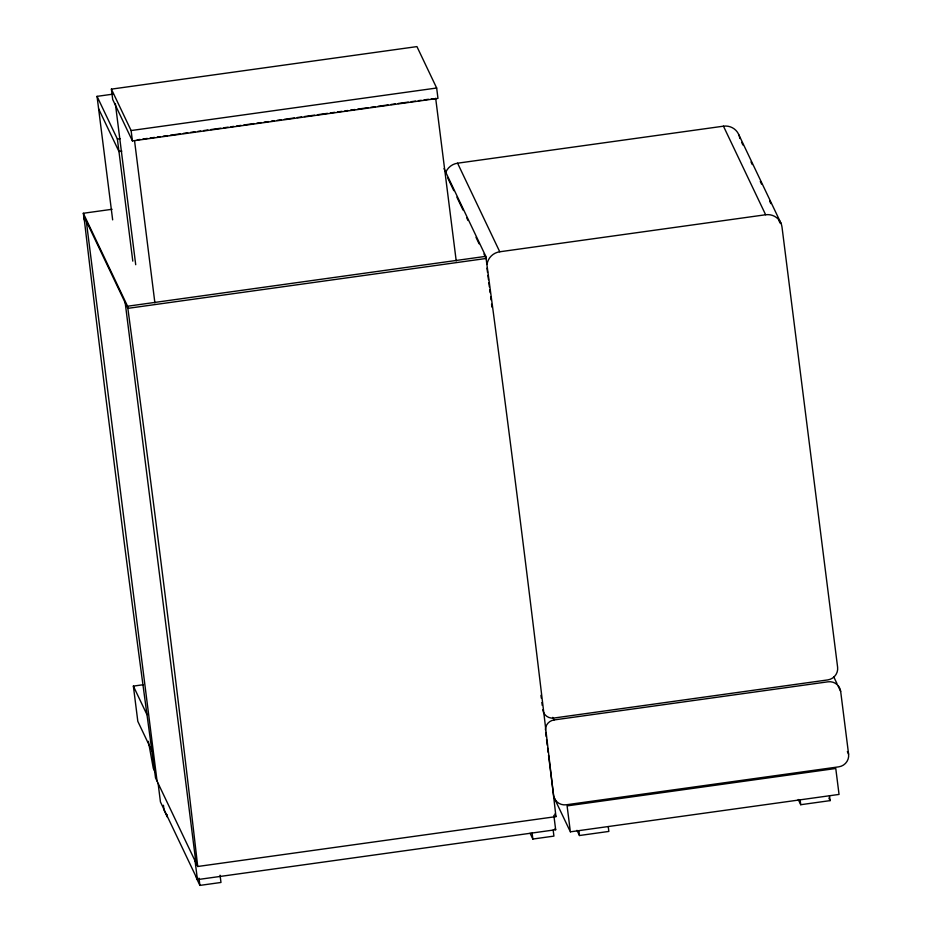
<?xml version="1.0" encoding="UTF-8"?>
<svg xmlns="http://www.w3.org/2000/svg" width="932" height="932" viewBox="0 0 932 932"><rect width="100%" height="100%" fill="white"/><g stroke="black" fill="none" stroke-linecap="round" stroke-linejoin="round"><path stroke-width="1.4" d="M111.386 89.134L416.942 46.6L436.665 88.016L437.97 98.384L132.426 140.93L112.702 99.514L111.386 89.134L131.109 130.55L132.426 140.93M112.656 219.87L97.044 96.357L112.795 94.167M131.109 130.55L436.665 88.016M97.044 96.357L117.385 139.054L120.24 138.658M137.225 139.835L140.103 139.427M142.992 139.031L147.314 138.425M150.203 138.029L154.526 137.423M157.415 137.027L160.292 136.62M163.182 136.223L167.504 135.618M170.381 135.222L180.482 133.812M183.359 133.416L187.681 132.81M190.571 132.402L194.893 131.808M197.782 131.4L200.66 131.004M203.549 130.596L207.871 130.002M210.76 129.595L220.849 128.197M223.727 127.789L228.06 127.183M230.938 126.787L233.827 126.391M236.705 125.983L241.039 125.377M243.916 124.981L254.005 123.572M256.894 123.175L261.216 122.57M264.106 122.174L268.428 121.568M271.305 121.172L274.194 120.764M277.084 120.368L281.406 119.762M284.283 119.354L294.384 117.956M297.261 117.549L301.584 116.954M304.473 116.547L314.562 115.149M317.451 114.741L327.54 113.343M330.429 112.935L334.751 112.329M337.629 111.933L341.962 111.327M344.84 110.931L347.729 110.524M350.607 110.127L354.929 109.522M357.818 109.126L367.907 107.716M370.796 107.32L375.118 106.714M378.008 106.318L388.096 104.908M390.974 104.501L395.308 103.906M398.185 103.499L408.286 102.101M411.163 101.693L415.486 101.099M418.375 100.691L421.252 100.295M424.142 99.887L428.464 99.281M431.353 98.885L435.861 98.675M121.812 151.1L118.958 151.497L98.617 108.799M84.334 219.999L83.309 213.277L112.085 209.281M445.869 172.117A14.737 14.423 -25.5 0 1 457.577 163.193L723.453 126.181A14.737 14.423 -25.5 0 1 739.833 138.495M487.028 264.362A14.737 14.423 -25.5 0 1 499.75 251.78L765.638 214.756A14.737 14.423 -25.5 0 1 782.006 227.07L837.612 667.23A11.429 11.184 -25.5 0 1 827.721 679.917L553.829 718.048A9.937 9.728 -25.5 0 1 542.785 709.753M83.309 213.277L127.568 306.22L485.805 256.347L492.201 304.088A1968.326 124.562 82.1 0 1 555.95 816.618L197.724 866.492L155.539 777.917L142.666 682.702A2055.701 130.084 82.1 0 1 123.991 540.607L106.166 399.968A2055.701 130.084 82.1 0 1 89.262 261.508L83.857 215.944L127.859 308.352L486.085 258.479L483.953 253.993M151.858 750.854L137.82 721.356L133.369 686.103L143.435 684.705M545.395 729.709A9.937 9.728 -25.5 0 1 554.074 719.947L827.966 681.816A11.429 11.184 -25.5 0 1 840.664 691.369L848.598 754.163A11.429 11.184 -25.5 0 1 838.707 766.85L566.295 804.782A11.429 11.184 -25.5 0 1 553.585 795.229L548.54 755.258M158.09 783.264L160.444 801.928L197.433 879.61L555.67 829.736L553.853 815.372M570.372 831.822L839.045 794.425L835.771 768.492L567.099 805.9L570.372 831.822L554.237 797.955M196.291 876.045L196.605 878.468L199.902 885.4L220.977 882.464L220.057 875.206M530.098 833.266L532.848 839.045L553.923 836.109L553.154 830.062M576.99 830.307L579.471 835.515L608.852 831.426L608.235 826.556M798.246 799.493L800.728 804.712L830.109 800.623L829.492 795.753M738.866 134.849L781.051 223.424M741.686 142.398L742.932 145.008M750.994 161.935L752.241 164.545M760.302 181.472L761.537 184.082M769.611 201.021L770.846 203.619M778.907 220.558L780.154 223.156M723.453 126.181L765.638 214.756M833.837 677.04L836.948 683.552M838.183 686.15L840.664 691.369M847.363 751.553L848.598 754.163M828.863 798.013L830.109 800.623M457.577 163.193L499.75 251.78M444.04 168.645L485.805 256.347M447.628 177.709L453.791 190.664M456.878 197.141L463.053 210.096M466.757 217.878L467.992 220.465M476.007 237.31L479.095 243.8M552.827 717.349L554.074 719.947M554.761 814.102L555.95 816.618M555.111 828.56L555.67 829.736M134.534 140.627L154.887 302.853M133.369 686.103L146.965 714.658M155.178 772.209L153.302 768.283L148.374 741.324M127.568 306.22L133.975 353.962A1968.326 124.562 82.1 0 1 197.724 866.492M800.122 799.842L800.728 804.712M578.854 830.645L579.471 835.515M487.005 268.136L487.541 272.47M487.914 275.359L488.461 279.682M488.822 282.571L489.37 286.905M489.731 289.794L490.104 292.671M490.651 297.005L491.013 299.894M491.56 304.216L491.921 307.106M540.968 695.319L541.329 698.208M541.876 702.53L542.238 705.419M545.651 732.412L546.187 736.699M546.548 739.554L547.27 745.262M547.632 748.116L548.179 752.404M532.079 832.998L532.848 839.045M435.675 98.279L456.214 260.902M115.347 103.534L135.711 264.711M117.385 139.054L132.798 261.123M198.982 878.142L199.902 885.4M125.191 302.737L195.93 862.729M195.079 860.935L197.433 879.61M167.038 814.615L167.352 817.038L164.044 810.094L163.438 805.26M86.303 221.094L157.054 781.086"/></g></svg>
